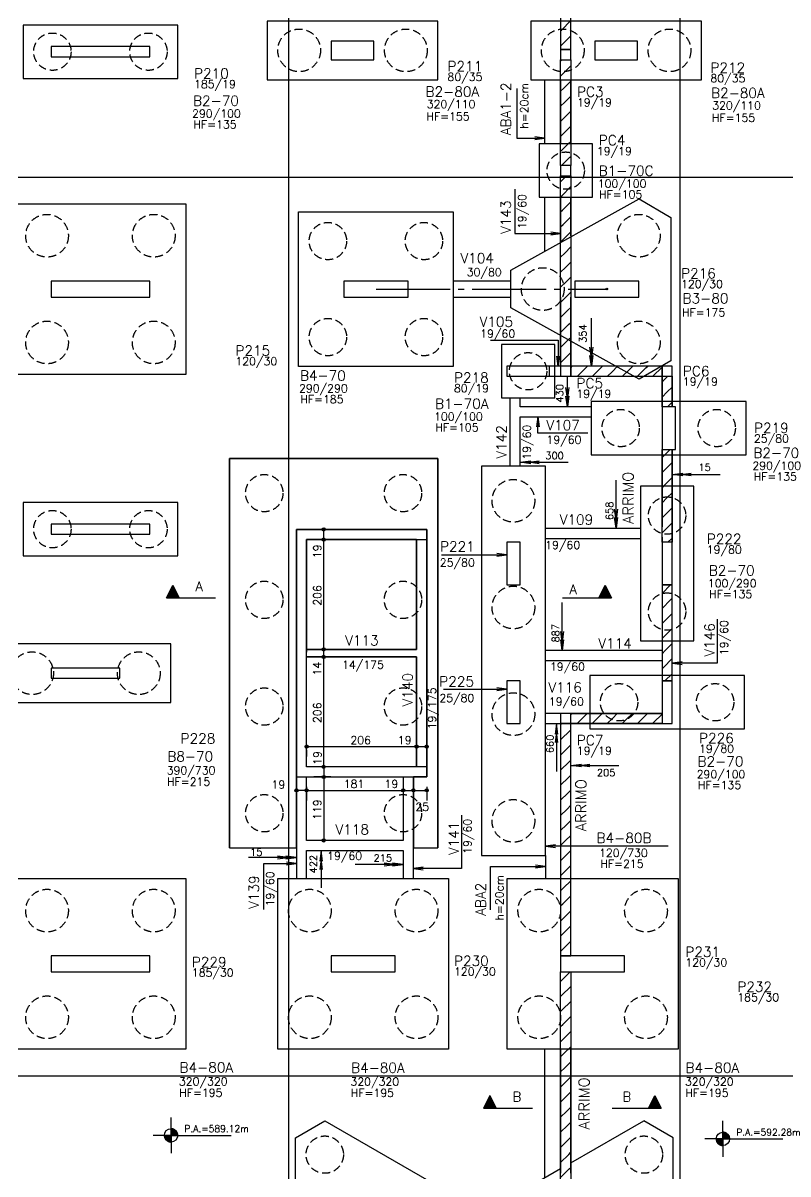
# Model space of a CAD drawing. Extents: x -5876 to 5291, y -572 to 5735.
# Drawn here: x -2469 to -1036, y 1458 to 3616 of the extents above; entities that cross this region are included whole.
import ezdxf

# ---------------------------------------------------------------- set-up
doc = ezdxf.new("R2010")
doc.units = 0
doc.header["$LTSCALE"] = 75
doc.header["$MEASUREMENT"] = 0
doc.linetypes.add('ESTILO_TQS_0002', pattern=[0.3, 0.2, -0.1])
doc.linetypes.add('ESTILO_TQS_0004', pattern=[2.4, 1.5, 0.2, 0.15, -0.2, 0.15, -0.2])
doc.layers.get('0').update_dxf_attribs({"color": 245, "linetype": 'CONTINUOUS'})
for name, color, linetype in [('01', 7, 'CONTINUOUS'), ('11', 7, 'CONTINUOUS'), ('12', 7, 'CONTINUOUS'), ('18', 4, 'CONTINUOUS'), ('2', 5, 'CONTINUOUS'), ('205', 5, 'ESTILO_TQS_0004'), ('21', 1, 'CONTINUOUS'), ('210', 7, 'ESTILO_TQS_0002'), ('221', 102, 'CONTINUOUS'), ('224', 7, 'CONTINUOUS'), ('240', 43, 'CONTINUOUS'), ('241', 4, 'CONTINUOUS'), ('244', 6, 'CONTINUOUS'), ('251', 5, 'CONTINUOUS'), ('8', 7, 'CONTINUOUS'), ('9', 3, 'CONTINUOUS')]:
    doc.layers.add(name, color=color, linetype=linetype)
doc.styles.get("Standard").update_dxf_attribs({"font": 'ROMANS.SHX'})

# ---------------------------------------------------------------- blocks, each defined once
blk = doc.blocks.new('_H0B108D4A6C-023')
for p, q in [((-1461.626, 4082.091165), (-1459.621165, 4084.096)), ((-1461.626, 4053.806893), (-1443.055846, 4072.377048)), ((-1443.055846, 4072.377048), (-1442.626, 4072.806893)), ((-1461.626, 4025.522622), (-1444.132802, 4043.01582)), ((-1444.132802, 4043.01582), (-1442.626, 4044.522622)), ((-1461.626, 3997.238351), (-1445.209758, 4013.654593)), ((-1445.209758, 4013.654593), (-1442.626, 4016.238351)), ((-1461.626, 3968.95408), (-1446.286714, 3984.293365)), ((-1446.286714, 3984.293365), (-1442.626, 3987.95408)), ((-1461.626, 3940.669808), (-1447.363671, 3954.932138)), ((-1447.363671, 3954.932138), (-1442.626, 3959.669808)), ((-1448.440627, 3925.57091), (-1442.626, 3931.385537)), ((-1461.626, 3912.385537), (-1448.440627, 3925.57091)), ((-1461.626, 3884.101266), (-1449.517583, 3896.209683)), ((-1449.517583, 3896.209683), (-1442.626, 3903.101266)), ((-1461.626, 3855.816995), (-1450.594539, 3866.848455)), ((-1450.594539, 3866.848455), (-1442.626, 3874.816995)), ((-1451.671496, 3837.487228), (-1442.626, 3846.532723)), ((-1461.626, 3827.532723), (-1451.671496, 3837.487228)), ((-1461.626, 3799.248452), (-1452.748452, 3808.126)), ((-1452.748452, 3808.126), (-1442.626, 3818.248452)), ((-1461.626, 3770.964181), (-1453.825408, 3778.764773)), ((-1453.825408, 3778.764773), (-1442.626, 3789.964181)), ((-1454.902364, 3749.403545), (-1442.626, 3761.67991)), ((-1461.626, 3742.67991), (-1454.902364, 3749.403545)), ((-1455.97932, 3720.042318), (-1442.626, 3733.395638)), ((-1461.626, 3714.395638), (-1455.97932, 3720.042318)), ((-1461.626, 3686.111367), (-1457.056277, 3690.68109)), ((-1457.056277, 3690.68109), (-1442.626, 3705.111367)), ((-1458.133233, 3661.319863), (-1442.626, 3676.827096)), ((-1461.626, 3657.827096), (-1458.133233, 3661.319863)), ((-1459.210189, 3631.958635), (-1442.626, 3648.542825)), ((-1461.626, 3629.542825), (-1459.210189, 3631.958635)), ((-1460.287145, 3602.597408), (-1442.626, 3620.258553)), ((-1461.626, 3601.258553), (-1460.287145, 3602.597408)), ((-1461.364101, 3573.236181), (-1442.626, 3591.974282)), ((-1461.626, 3572.974282), (-1461.364101, 3573.236181))]:
    blk.add_line(p, q)
blk = doc.blocks.new('_H0B108D4A6C-024')
for p, q in [((-1461.626, 3544.690011), (-1461.415822, 3544.900189)), ((-1461.415822, 3544.900189), (-1459.220011, 3547.096)), ((-1461.626, 3516.40574), (-1458.945012, 3519.086728)), ((-1458.945012, 3519.086728), (-1442.626, 3535.40574)), ((-1456.474202, 3493.273266), (-1442.626, 3507.121468)), ((-1461.626, 3488.121468), (-1456.474202, 3493.273266)), ((-1454.003392, 3467.459805), (-1442.626, 3478.837197)), ((-1461.626, 3459.837197), (-1454.003392, 3467.459805)), ((-1461.626, 3431.552926), (-1451.532582, 3441.646344)), ((-1451.532582, 3441.646344), (-1442.626, 3450.552926)), ((-1461.626, 3403.268655), (-1449.061772, 3415.832882)), ((-1449.061772, 3415.832882), (-1442.626, 3422.268655)), ((-1461.626, 3374.984383), (-1446.590962, 3390.019421)), ((-1446.590962, 3390.019421), (-1442.626, 3393.984383)), ((-1444.120152, 3364.20596), (-1442.626, 3365.700112)), ((-1459.730112, 3348.596), (-1444.120152, 3364.20596))]:
    blk.add_line(p, q)
blk = doc.blocks.new('_H0B108D4A6C-025')
for p, q in [((-1461.061045, 3318.980796), (-1450.445841, 3329.596)), ((-1461.626, 3318.415841), (-1461.061045, 3318.980796)), ((-1459.631787, 3292.125783), (-1442.626, 3309.13157)), ((-1461.626, 3290.13157), (-1459.631787, 3292.125783)), ((-1458.202528, 3265.27077), (-1442.626, 3280.847298)), ((-1461.626, 3261.847298), (-1458.202528, 3265.27077)), ((-1461.626, 3233.563027), (-1456.77327, 3238.415757)), ((-1456.77327, 3238.415757), (-1442.626, 3252.563027)), ((-1455.344012, 3211.560744), (-1442.626, 3224.278756)), ((-1461.626, 3205.278756), (-1455.344012, 3211.560744)), ((-1453.914753, 3184.705731), (-1442.626, 3195.994485)), ((-1461.626, 3176.994485), (-1453.914753, 3184.705731)), ((-1461.626, 3148.710213), (-1452.485495, 3157.850719)), ((-1452.485495, 3157.850719), (-1442.626, 3167.710213)), ((-1461.626, 3120.425942), (-1451.056236, 3130.995706)), ((-1451.056236, 3130.995706), (-1442.626, 3139.425942)), ((-1449.626978, 3104.140693), (-1442.626, 3111.141671)), ((-1461.626, 3092.141671), (-1449.626978, 3104.140693)), ((-1461.626, 3063.8574), (-1448.19772, 3077.28568)), ((-1448.19772, 3077.28568), (-1442.626, 3082.8574)), ((-1461.626, 3035.573128), (-1446.768461, 3050.430667)), ((-1446.768461, 3050.430667), (-1442.626, 3054.573128)), ((-1461.626, 3007.288857), (-1445.339203, 3023.575654)), ((-1445.339203, 3023.575654), (-1442.626, 3026.288857)), ((-1461.626, 2979.004586), (-1443.909944, 2996.720641)), ((-1443.909944, 2996.720641), (-1442.626, 2998.004586))]:
    blk.add_line(p, q)
blk = doc.blocks.new('_H0B108D4A6C-026')
for p, q in [((-1442.626, 2969.720315), (-1439.750315, 2972.596)), ((-1428.946044, 2955.115999), (-1411.466043, 2972.596)), ((-1402.181772, 2953.596), (-1397.126229, 2958.651543)), ((-1397.126229, 2958.651543), (-1383.181772, 2972.596)), ((-1373.897501, 2953.596), (-1365.306413, 2962.187087)), ((-1365.306413, 2962.187087), (-1354.897501, 2972.596)), ((-1345.61323, 2953.596), (-1333.486598, 2965.722632)), ((-1333.486598, 2965.722632), (-1326.61323, 2972.596)), ((-1317.328958, 2953.596), (-1301.666783, 2969.258176)), ((-1301.666783, 2969.258176), (-1298.328958, 2972.596)), ((-1289.044687, 2953.596), (-1271.626443, 2971.014244)), ((-1430.466043, 2953.596), (-1428.946044, 2955.115999))]:
    blk.add_line(p, q)
blk = doc.blocks.new('_H0B108D4A6C-027')
for p, q in [((-1271.626, 2942.730416), (-1268.909651, 2945.446764)), ((-1268.909651, 2945.446764), (-1260.760416, 2953.596)), ((-1271.626, 2914.446145), (-1261.838707, 2924.233437)), ((-1261.838707, 2924.233437), (-1252.626443, 2933.445702)), ((-1261.191873, 2896.596), (-1254.767763, 2903.02011)), ((-1254.767763, 2903.02011), (-1252.626443, 2905.16143))]:
    blk.add_line(p, q)
blk = doc.blocks.new('_H0B108D4A6C-028')
for p, q in [((-1270.121068, 2802.813992), (-1256.33906, 2816.596)), ((-1271.626, 2801.30906), (-1270.121068, 2802.813992)), ((-1267.336606, 2777.314182), (-1252.626, 2792.024788)), ((-1271.626, 2773.024788), (-1267.336606, 2777.314182)), ((-1264.552144, 2751.814373), (-1252.626, 2763.740517)), ((-1271.626, 2744.740517), (-1264.552144, 2751.814373)), ((-1271.626, 2716.456246), (-1261.767682, 2726.314564)), ((-1261.767682, 2726.314564), (-1252.626, 2735.456246)), ((-1271.626, 2688.171975), (-1258.98322, 2700.814754)), ((-1258.98322, 2700.814754), (-1252.626, 2707.171975)), ((-1271.626, 2659.887703), (-1256.198758, 2675.314945)), ((-1256.198758, 2675.314945), (-1252.626, 2678.887703)), ((-1260.633432, 2642.596), (-1253.414296, 2649.815136)), ((-1253.414296, 2649.815136), (-1252.626, 2650.603432))]:
    blk.add_line(p, q)
blk = doc.blocks.new('_H0B108D4A6C-029')
for p, q in [((-1271.626, 2546.750618), (-1255.780618, 2562.596)), ((-1271.626, 2518.466347), (-1255.591611, 2534.500736)), ((-1255.591611, 2534.500736), (-1252.626, 2537.466347)), ((-1271.626, 2490.182076), (-1258.929507, 2502.878569)), ((-1258.929507, 2502.878569), (-1252.626, 2509.182076)), ((-1271.626, 2461.897805), (-1262.267402, 2471.256403)), ((-1262.267402, 2471.256403), (-1252.626, 2480.897805)), ((-1271.626, 2433.613533), (-1265.605297, 2439.634236)), ((-1265.605297, 2439.634236), (-1252.626, 2452.613533)), ((-1268.943193, 2408.01207), (-1252.626, 2424.329262)), ((-1271.626, 2405.329262), (-1268.943193, 2408.01207)), ((-1266.074991, 2382.596), (-1252.626, 2396.044991))]:
    blk.add_line(p, q)
blk = doc.blocks.new('_H0B108D4A6C-030')
for p, q in [((-1442.626, 2319.182076), (-1440.453468, 2321.354608)), ((-1440.453468, 2321.354608), (-1440.212076, 2321.596)), ((-1430.927805, 2302.596), (-1414.997624, 2318.52618)), ((-1414.997624, 2318.52618), (-1411.927805, 2321.596)), ((-1402.643533, 2302.596), (-1389.54178, 2315.697753)), ((-1389.54178, 2315.697753), (-1383.643533, 2321.596)), ((-1374.359262, 2302.596), (-1364.085936, 2312.869326)), ((-1364.085936, 2312.869326), (-1355.359262, 2321.596)), ((-1346.074991, 2302.596), (-1338.630092, 2310.040899)), ((-1338.630092, 2310.040899), (-1327.074991, 2321.596)), ((-1313.174248, 2307.212472), (-1298.79072, 2321.596)), ((-1287.718404, 2304.384045), (-1271.626, 2320.476448)), ((-1317.79072, 2302.596), (-1313.174248, 2307.212472)), ((-1289.506448, 2302.596), (-1287.718404, 2304.384045))]:
    blk.add_line(p, q)
blk = doc.blocks.new('_H0B108D4A6C-031')
for p, q in [((-1461.626, 2300.182076), (-1459.18949, 2302.618585)), ((-1461.626, 2271.897805), (-1443.160652, 2290.363152)), ((-1443.160652, 2290.363152), (-1442.626, 2290.897805)), ((-1461.626, 2243.613533), (-1444.450861, 2260.788672)), ((-1444.450861, 2260.788672), (-1442.626, 2262.613533)), ((-1461.626, 2215.329262), (-1445.74107, 2231.214192)), ((-1445.74107, 2231.214192), (-1442.626, 2234.329262)), ((-1461.626, 2187.044991), (-1447.031279, 2201.639712)), ((-1447.031279, 2201.639712), (-1442.626, 2206.044991)), ((-1461.626, 2158.76072), (-1448.321488, 2172.065232)), ((-1448.321488, 2172.065232), (-1442.626, 2177.76072)), ((-1461.626, 2130.476448), (-1449.611697, 2142.490751)), ((-1449.611697, 2142.490751), (-1442.626, 2149.476448)), ((-1450.901906, 2112.916271), (-1442.626, 2121.192177)), ((-1461.626, 2102.192177), (-1450.901906, 2112.916271)), ((-1452.192115, 2083.341791), (-1442.626, 2092.907906)), ((-1461.626, 2073.907906), (-1452.192115, 2083.341791)), ((-1461.626, 2045.623635), (-1453.482324, 2053.767311)), ((-1453.482324, 2053.767311), (-1442.626, 2064.623635)), ((-1454.772533, 2024.192831), (-1442.626, 2036.339363)), ((-1461.626, 2017.339363), (-1454.772533, 2024.192831)), ((-1456.062742, 1994.618351), (-1442.626, 2008.055092)), ((-1461.626, 1989.055092), (-1456.062742, 1994.618351)), ((-1461.626, 1960.770821), (-1457.352951, 1965.04387)), ((-1457.352951, 1965.04387), (-1442.626, 1979.770821)), ((-1458.643159, 1935.46939), (-1442.626, 1951.48655)), ((-1461.626, 1932.48655), (-1458.643159, 1935.46939)), ((-1459.933368, 1905.89491), (-1442.626, 1923.202278)), ((-1461.626, 1904.202278), (-1459.933368, 1905.89491)), ((-1461.223577, 1876.32043), (-1442.626, 1894.918007)), ((-1461.626, 1875.918007), (-1461.223577, 1876.32043))]:
    blk.add_line(p, q)
blk = doc.blocks.new('_H0B108D4A6C-032')
for p, q in [((-1460.876702, 1820.098763), (-1443.879465, 1837.096)), ((-1461.626, 1819.349465), (-1460.876702, 1820.098763)), ((-1461.626, 1791.065193), (-1459.682477, 1793.008716)), ((-1459.682477, 1793.008716), (-1442.626, 1810.065193)), ((-1458.488252, 1765.91867), (-1442.626, 1781.780922)), ((-1461.626, 1762.780922), (-1458.488252, 1765.91867)), ((-1457.294027, 1738.828623), (-1442.626, 1753.496651)), ((-1461.626, 1734.496651), (-1457.294027, 1738.828623)), ((-1461.626, 1706.21238), (-1456.099803, 1711.738577)), ((-1456.099803, 1711.738577), (-1442.626, 1725.21238)), ((-1461.626, 1677.928108), (-1454.905578, 1684.648531)), ((-1454.905578, 1684.648531), (-1442.626, 1696.928108)), ((-1453.711353, 1657.558484), (-1442.626, 1668.643837)), ((-1461.626, 1649.643837), (-1453.711353, 1657.558484)), ((-1452.517128, 1630.468438), (-1442.626, 1640.359566)), ((-1461.626, 1621.359566), (-1452.517128, 1630.468438)), ((-1461.626, 1593.075295), (-1451.322904, 1603.378391)), ((-1451.322904, 1603.378391), (-1442.626, 1612.075295)), ((-1461.626, 1564.791023), (-1450.128679, 1576.288345)), ((-1450.128679, 1576.288345), (-1442.626, 1583.791023)), ((-1448.934454, 1549.198298), (-1442.626, 1555.506752)), ((-1461.626, 1536.506752), (-1448.934454, 1549.198298)), ((-1461.626, 1508.222481), (-1447.740229, 1522.108252)), ((-1447.740229, 1522.108252), (-1442.626, 1527.222481)), ((-1461.626, 1479.93821), (-1446.546004, 1495.018205)), ((-1446.546004, 1495.018205), (-1442.626, 1498.93821)), ((-1461.626, 1451.653938), (-1445.35178, 1467.928159)), ((-1445.35178, 1467.928159), (-1442.626, 1470.653938)), ((-1461.626, 1423.369667), (-1444.157555, 1440.838112)), ((-1444.157555, 1440.838112), (-1442.626, 1442.369667)), ((-1450.615396, 1406.096), (-1442.96333, 1413.748066)), ((-1442.96333, 1413.748066), (-1442.626, 1414.085396))]:
    blk.add_line(p, q)

msp = doc.modelspace()

# ---------------------------------------------------------------- linework, layer by layer
for p, q in [((-2191.785658, 1530.772839), (-2191.785658, 1564.331407)), ((-1157.554681, 1524.120139), (-1157.554681, 1557.678706)), ((-2191.785658, 1543.272839), (-2191.785658, 1518.272839)), ((-2191.785658, 1542.665492), (-2187.952977, 1542.665492)), ((-2191.785658, 1541.872643), (-2186.051425, 1541.872643)), ((-2191.785658, 1541.079794), (-2184.720527, 1541.079794)), ((-2191.785658, 1540.286933), (-2183.678138, 1540.286933)), ((-2191.785658, 1539.494143), (-2182.836846, 1539.494143)), ((-2191.785658, 1538.701294), (-2182.130648, 1538.701294)), ((-2191.785658, 1537.908433), (-2181.522453, 1537.908433)), ((-2191.785658, 1537.115584), (-2181.014431, 1537.115584)), ((-2191.785658, 1536.322735), (-2180.585277, 1536.322735)), ((-2191.785658, 1535.529886), (-2180.226219, 1535.529886)), ((-2191.785658, 1534.737037), (-2179.930914, 1534.737037)), ((-2191.785658, 1533.944236), (-2179.694641, 1533.944236)), ((-2191.785658, 1533.151387), (-2179.514063, 1533.151387)), ((-2191.785658, 1532.358537), (-2179.386652, 1532.358537)), ((-1157.554681, 1536.620139), (-1157.554681, 1511.620139)), ((-1157.554681, 1536.012791), (-1153.722, 1536.012791)), ((-1157.554681, 1535.219942), (-1151.820449, 1535.219942)), ((-1157.554681, 1534.427093), (-1150.48955, 1534.427093)), ((-1157.554681, 1533.634232), (-1149.447162, 1533.634232)), ((-1157.554681, 1532.841443), (-1148.60587, 1532.841443)), ((-1157.554681, 1532.048594), (-1147.899671, 1532.048594)), ((-2191.785658, 1530.772839), (-2225.344225, 1530.772839)), ((-2191.785705, 1529.980038), (-2204.285705, 1529.980038)), ((-2204.285658, 1530.772839), (-2179.285658, 1530.772839)), ((-2191.785705, 1529.187189), (-2204.184711, 1529.187189)), ((-2191.785705, 1528.39434), (-2204.057348, 1528.39434)), ((-2191.785705, 1527.601491), (-2203.876722, 1527.601491)), ((-2191.785705, 1526.808689), (-2203.640449, 1526.808689)), ((-2191.785705, 1526.015793), (-2203.345144, 1526.015793)), ((-2191.785705, 1525.222991), (-2202.986086, 1525.222991)), ((-2191.785705, 1524.430142), (-2202.556932, 1524.430142)), ((-2191.785705, 1523.637293), (-2202.04891, 1523.637293)), ((-2191.785705, 1522.844444), (-2201.449525, 1522.844444)), ((-2191.785705, 1522.051643), (-2200.740564, 1522.051643)), ((-2191.785705, 1521.258734), (-2199.893224, 1521.258734)), ((-2191.785705, 1520.465933), (-2198.857963, 1520.465933)), ((-2191.785705, 1519.673084), (-2197.534168, 1519.673084)), ((-2191.785705, 1518.880235), (-2195.634782, 1518.880235)), ((-2191.785658, 1531.565688), (-2179.311461, 1531.565688)), ((-2191.785658, 1530.772839), (-2079.285658, 1530.772839)), ((-2191.785658, 1530.772839), (-2191.785658, 1497.214272)), ((-1157.554681, 1524.120139), (-1191.113248, 1524.120139)), ((-1157.554729, 1523.327337), (-1170.054729, 1523.327337)), ((-1170.054681, 1524.120139), (-1145.054681, 1524.120139)), ((-1157.554729, 1522.534488), (-1169.953734, 1522.534488)), ((-1157.554729, 1521.741639), (-1169.826371, 1521.741639)), ((-1157.554729, 1520.94879), (-1169.645745, 1520.94879)), ((-1157.554729, 1520.155989), (-1169.409472, 1520.155989)), ((-1157.554729, 1519.363092), (-1169.114167, 1519.363092)), ((-1157.554729, 1518.570291), (-1168.755109, 1518.570291)), ((-1157.554729, 1517.777442), (-1168.325955, 1517.777442)), ((-1157.554729, 1516.984593), (-1167.817933, 1516.984593)), ((-1157.554729, 1516.191743), (-1167.218549, 1516.191743)), ((-1157.554729, 1515.398942), (-1166.509587, 1515.398942)), ((-1157.554729, 1514.606033), (-1165.662248, 1514.606033)), ((-1157.554729, 1513.813232), (-1164.626987, 1513.813232)), ((-1157.554729, 1513.020383), (-1163.303191, 1513.020383)), ((-1157.554729, 1512.227534), (-1161.403806, 1512.227534)), ((-1157.554681, 1531.255733), (-1147.291476, 1531.255733)), ((-1157.554681, 1530.462884), (-1146.783454, 1530.462884)), ((-1157.554681, 1529.670034), (-1146.354301, 1529.670034)), ((-1157.554681, 1528.877185), (-1145.995242, 1528.877185)), ((-1157.554681, 1528.084336), (-1145.699937, 1528.084336)), ((-1157.554681, 1527.291535), (-1145.463664, 1527.291535)), ((-1157.554681, 1526.498686), (-1145.283086, 1526.498686)), ((-1157.554681, 1525.705837), (-1145.155675, 1525.705837)), ((-1157.554681, 1524.912988), (-1145.080484, 1524.912988)), ((-1157.554681, 1524.120139), (-1045.054681, 1524.120139)), ((-1157.554681, 1524.120139), (-1157.554681, 1490.561571))]:
    msp.add_line(p, q)
for points in [[(-2191.785658, 1543.272839), (-2191.785658, 1530.772839), (-2179.285658, 1530.772839), (-2179.293959, 1531.228318), (-2179.347695, 1532.016656), (-2179.452163, 1532.806288), (-2179.615885, 1533.627069), (-2179.812504, 1534.363603), (-2180.090797, 1535.18648), (-2180.426338, 1535.989721), (-2180.805266, 1536.746197), (-2181.279424, 1537.54551), (-2181.856646, 1538.366569), (-2182.556675, 1539.203491), (-2183.148651, 1539.808995), (-2183.940288, 1540.504241), (-2184.481651, 1540.916877), (-2185.066694, 1541.3135), (-2185.77313, 1541.731832), (-2186.478452, 1542.090241), (-2187.560017, 1542.536936), (-2188.549594, 1542.846691), (-2189.340986, 1543.031452), (-2190.306167, 1543.184975), (-2191.085983, 1543.253242), (-2191.785658, 1543.272839)], [(-1157.554681, 1536.620139), (-1157.554681, 1524.120139), (-1145.054681, 1524.120139), (-1145.062982, 1524.575617), (-1145.116718, 1525.363955), (-1145.221186, 1526.153587), (-1145.384908, 1526.974369), (-1145.581527, 1527.710903), (-1145.85982, 1528.53378), (-1146.195361, 1529.337021), (-1146.574289, 1530.093496), (-1147.048448, 1530.892809), (-1147.625669, 1531.713868), (-1148.325698, 1532.55079), (-1148.917674, 1533.156295), (-1149.709311, 1533.85154), (-1150.250675, 1534.264176), (-1150.835718, 1534.6608), (-1151.542154, 1535.079131), (-1152.247475, 1535.43754), (-1153.32904, 1535.884235), (-1154.318617, 1536.19399), (-1155.11001, 1536.378751), (-1156.07519, 1536.532274), (-1156.855007, 1536.600542), (-1157.554681, 1536.620139)], [(-2191.785658, 1518.272839), (-2191.785658, 1530.772839), (-2204.285658, 1530.772839), (-2204.277356, 1530.317361), (-2204.22362, 1529.529023), (-2204.119152, 1528.739391), (-2203.95543, 1527.91861), (-2203.758811, 1527.182076), (-2203.480518, 1526.359198), (-2203.144977, 1525.555958), (-2202.766049, 1524.799482), (-2202.291891, 1524.000169), (-2201.714669, 1523.17911), (-2201.01464, 1522.342188), (-2200.422664, 1521.736683), (-2199.631027, 1521.041438), (-2199.089664, 1520.628802), (-2198.504621, 1520.232178), (-2197.798185, 1519.813847), (-2197.092863, 1519.455438), (-2196.011298, 1519.008743), (-2195.021721, 1518.698988), (-2194.230329, 1518.514227), (-2193.265148, 1518.360704), (-2192.485332, 1518.292436), (-2191.785658, 1518.272839)], [(-1157.554681, 1511.620139), (-1157.554681, 1524.120139), (-1170.054681, 1524.120139), (-1170.04638, 1523.66466), (-1169.992644, 1522.876322), (-1169.888175, 1522.08669), (-1169.724454, 1521.265909), (-1169.527835, 1520.529375), (-1169.249542, 1519.706498), (-1168.914001, 1518.903257), (-1168.535072, 1518.146781), (-1168.060914, 1517.347468), (-1167.483692, 1516.526409), (-1166.783663, 1515.689487), (-1166.191688, 1515.083983), (-1165.40005, 1514.388737), (-1164.858687, 1513.976101), (-1164.273644, 1513.579478), (-1163.567208, 1513.161146), (-1162.861886, 1512.802737), (-1161.780322, 1512.356043), (-1160.790744, 1512.046287), (-1159.999352, 1511.861526), (-1159.034171, 1511.708003), (-1158.254355, 1511.639736), (-1157.554681, 1511.620139)]]:
    msp.add_lwpolyline(points)
for centre in [(-2191.785658, 1530.772839), (-1157.554681, 1524.120139)]:
    msp.add_circle(centre, 12.5)
at = {"layer": '01'}
msp.add_line((-1490.126058, 2055.28268), (-1490.126058, 2012.096), dxfattribs=at)
for points in [[(-1491.626, 3509.596), (-1491.626, 3389.096)], [(-1461.626, 3509.596), (-1461.626, 3389.096)], [(-1461.626, 3389.096), (-1461.626, 3509.596)], [(-1442.626, 3389.096), (-1442.626, 3509.596)], [(-1491.626, 3289.096), (-1491.626, 3188.398758)], [(-1461.626, 3289.096), (-1461.626, 3205.719266)], [(-1461.626, 3205.719266), (-1461.626, 3289.096)], [(-1442.626, 3216.688921), (-1442.626, 3289.096)], [(-1555.126, 3132.096), (-1662.822066, 3132.096)], [(-1662.822066, 3102.096), (-1555.126, 3102.096)], [(-1461.626, 3102.096), (-1461.626, 2972.596)], [(-1442.626, 2972.596), (-1442.626, 3102.096)], [(-1461.626, 2972.596), (-1482.626, 2972.596)], [(-1271.626443, 2972.596), (-1442.626, 2972.596)], [(-1482.626, 2953.596), (-1461.626, 2953.596)], [(-1442.626, 2953.596), (-1271.626443, 2953.596)], [(-1271.626, 2953.596), (-1271.626, 2896.596)], [(-1252.626, 2896.596), (-1252.626, 2953.596)], [(-1556.626, 2913.096), (-1556.626, 2884.47385)], [(-1537.626, 2896.596), (-1537.626, 2913.096)], [(-1404.126, 2896.596), (-1537.626, 2896.596)], [(-1556.626, 2884.47385), (-1556.626, 2785.28268)], [(-1537.626, 2785.28268), (-1537.626, 2877.596)], [(-1537.626, 2877.596), (-1404.126, 2877.596)], [(-1271.626, 2816.596), (-1271.626, 2671.225966)], [(-1252.626, 2661.725966), (-1252.626, 2816.596)], [(-1403.444755, 2668.596), (-1490.126058, 2668.596)], [(-1312.126, 2668.596), (-1403.444755, 2668.596)], [(-1252.626, 2642.596), (-1252.626, 2661.725966)], [(-1731.626, 2647.596), (-1731.626, 2441.596)], [(-1712.626, 2434.596), (-1712.626, 2647.596)], [(-1490.126058, 2649.596), (-1395.126, 2649.596)], [(-1395.126, 2649.596), (-1312.126, 2649.596)], [(-1271.626, 2652.225966), (-1271.626, 2642.596)], [(-1271.626, 2562.596), (-1271.626, 2439.596)], [(-1252.626, 2437.725966), (-1252.626, 2562.596)], [(-1731.626, 2441.596), (-1937.626, 2441.596)], [(-1395.126, 2439.596), (-1490.126058, 2439.596)], [(-1271.626, 2439.596), (-1395.126, 2439.596)], [(-1937.626, 2427.596), (-1731.626, 2427.596)], [(-1731.626, 2427.596), (-1731.626, 2221.596)], [(-1712.626, 2221.596), (-1712.626, 2434.596)], [(-1490.126058, 2420.596), (-1403.444755, 2420.596)], [(-1403.444755, 2420.596), (-1271.626, 2420.596)], [(-1271.626, 2420.596), (-1271.626, 2382.596)], [(-1252.626, 2382.596), (-1252.626, 2437.725966)], [(-1461.626, 2321.618585), (-1490.126058, 2321.618585)], [(-1271.626, 2321.618585), (-1442.626, 2321.618585)], [(-1490.126058, 2302.618585), (-1461.626, 2302.618585)], [(-1442.626, 2302.618585), (-1271.626, 2302.618585)], [(-1956.626, 2202.596), (-1956.626, 2074.266871)], [(-1937.626, 2083.766871), (-1937.626, 2202.596)], [(-1756.626, 2202.596), (-1756.626, 2083.766871)], [(-1737.626, 2074.266871), (-1737.626, 2202.596)], [(-1956.626, 2074.266871), (-1956.626, 2012.096)], [(-1756.626, 2083.766871), (-1937.626, 2083.766871)], [(-1737.626, 2012.096), (-1737.626, 2074.266871)], [(-1937.626, 2012.096), (-1937.626, 2064.766871)], [(-1937.626, 2064.766871), (-1756.626, 2064.766871)], [(-1756.626, 2064.766871), (-1756.626, 2012.096)], [(-1491.626, 1692.096), (-1491.626, 1450.784169)], [(-1461.626, 1692.096), (-1461.626, 1459.596)], [(-1461.626, 1459.596), (-1461.626, 1692.096)], [(-1442.626, 1459.596), (-1442.626, 1692.096)]]:
    msp.add_lwpolyline(points, dxfattribs=at)
at = {"layer": '18'}
for p, q in [((-1971.623768, 5249.096126), (-1971.623768, -248.404)), ((-1237.623768, -248.404), (-1237.623768, 5249.096126)), ((-5454.126, 3326.596), (246.876232, 3326.596)), ((-3819.126021, 1642.596), (246.876232, 1642.596))]:
    msp.add_line(p, q, dxfattribs=at)
at = {"layer": '2'}
for points in [[(-1891.626, 3547.096), (-1811.626, 3547.096), (-1811.626, 3582.096), (-1891.626, 3582.096), (-1891.626, 3547.096)], [(-1397.626, 3547.096), (-1317.626, 3547.096), (-1317.626, 3582.096), (-1397.626, 3582.096), (-1397.626, 3547.096)], [(-2416.626007, 3552.596031), (-2231.626043, 3552.596031), (-2231.626043, 3571.596031), (-2416.626007, 3571.596031), (-2416.626007, 3552.596031)], [(-1461.626, 3547.096), (-1442.626, 3547.096), (-1442.626, 3566.096), (-1461.626, 3566.096), (-1461.626, 3547.096)], [(-1461.626, 3329.596), (-1442.626, 3329.596), (-1442.626, 3348.596), (-1461.626, 3348.596), (-1461.626, 3329.596)], [(-2416.626007, 3102.096), (-2231.626043, 3102.096), (-2231.626043, 3132.096), (-2416.626007, 3132.096), (-2416.626007, 3102.096)], [(-1867.626, 3102.096), (-1747.626, 3102.096), (-1747.626, 3132.096), (-1867.626, 3132.096), (-1867.626, 3102.096)], [(-1435.126, 3102.096), (-1315.126, 3102.096), (-1315.126, 3132.096), (-1435.126, 3132.096), (-1435.126, 3102.096)], [(-1562.626, 2953.596), (-1482.626, 2953.596), (-1482.626, 2972.596), (-1562.626, 2972.596), (-1562.626, 2953.596)], [(-1461.626, 2953.596), (-1442.626, 2953.596), (-1442.626, 2972.596), (-1461.626, 2972.596), (-1461.626, 2953.596)], [(-1271.626443, 2953.596), (-1252.626443, 2953.596), (-1252.626443, 2972.596), (-1271.626443, 2972.596), (-1271.626443, 2953.596)], [(-1271.626, 2816.596), (-1246.626, 2816.596), (-1246.626, 2896.596), (-1271.626, 2896.596), (-1271.626, 2816.596)], [(-2416.626007, 2657.596), (-2231.626043, 2657.596), (-2231.626043, 2676.596), (-2416.626007, 2676.596), (-2416.626007, 2657.596)], [(-1712.626, 2202.596), (-1712.626, 2221.596), (-1937.626, 2221.596), (-1937.626, 2647.596), (-1712.626, 2647.596), (-1712.626, 2666.596), (-1956.626, 2666.596), (-1956.626, 2202.596), (-1712.626, 2202.596)], [(-1712.626, 2202.596), (-1712.626, 2221.596), (-1937.626, 2221.596), (-1937.626, 2647.596), (-1712.626, 2647.596), (-1712.626, 2666.596), (-1956.626, 2666.596), (-1956.626, 2202.596), (-1712.626, 2202.596)], [(-1562.626, 2562.596), (-1537.626, 2562.596), (-1537.626, 2642.596), (-1562.626, 2642.596), (-1562.626, 2562.596)], [(-1271.626, 2562.596), (-1252.626, 2562.596), (-1252.626, 2642.596), (-1271.626, 2642.596), (-1271.626, 2562.596)], [(-2416.626007, 2387.596), (-2287.626007, 2387.596), (-2287.626007, 2406.596), (-2416.626007, 2406.596), (-2416.626007, 2387.596)], [(-1562.626, 2302.596), (-1537.626, 2302.596), (-1537.626, 2382.596), (-1562.626, 2382.596), (-1562.626, 2302.596)], [(-1271.626, 2302.596), (-1252.626, 2302.596), (-1252.626, 2382.596), (-1271.626, 2382.596), (-1271.626, 2302.596)], [(-1461.626, 2302.596), (-1442.626, 2302.596), (-1442.626, 2321.596), (-1461.626, 2321.596), (-1461.626, 2302.596)], [(-2416.626007, 1837.096), (-2231.626043, 1837.096), (-2231.626043, 1867.096), (-2416.626007, 1867.096), (-2416.626007, 1837.096)], [(-1891.626, 1837.096), (-1771.626, 1837.096), (-1771.626, 1867.096), (-1891.626, 1867.096), (-1891.626, 1837.096)], [(-1461.626, 1837.096), (-1341.626, 1837.096), (-1341.626, 1867.096), (-1461.626, 1867.096), (-1461.626, 1837.096)]]:
    msp.add_lwpolyline(points, dxfattribs=at)
at = {"layer": '205'}
msp.add_line((-1807.626, 3117.096), (-1375.126, 3117.096), dxfattribs=at)
at = {"layer": '21', "color": 2, "linetype": 'Continuous'}
for p, q in [((-1404.061395, 2972.596), (-1404.061395, 3062.596)), ((-1448.994834, 2896.596), (-1448.994834, 2953.596)), ((-1448.994834, 2912.3289), (-1451.626254, 2932.31646)), ((-1448.994834, 2896.596), (-1451.626254, 2916.58356)), ((-1446.363414, 2932.31646), (-1448.994834, 2912.3289)), ((-1446.363414, 2916.58356), (-1448.994834, 2896.596)), ((-1537.626, 2792.442232), (-1517.63844, 2795.073652)), ((-1537.626, 2792.442232), (-1447.626, 2792.442232)), ((-1517.63844, 2789.810812), (-1537.626, 2792.442232)), ((-1521.8931, 2792.442232), (-1501.90554, 2795.073652)), ((-1501.90554, 2789.810812), (-1521.8931, 2792.442232)), ((-1252.626, 2769.620043), (-1232.63844, 2772.251463)), ((-1252.626, 2769.620043), (-1162.626, 2769.620043)), ((-1232.63844, 2766.988623), (-1252.626, 2769.620043)), ((-1236.8931, 2769.620043), (-1216.90554, 2772.251463)), ((-1216.90554, 2766.988623), (-1236.8931, 2769.620043)), ((-1357.785377, 2668.966034), (-1357.785377, 2758.966034)), ((-1357.785377, 2684.698934), (-1360.416797, 2704.686494)), ((-1355.153957, 2704.686494), (-1357.785377, 2684.698934)), ((-1357.785377, 2668.966034), (-1360.416797, 2688.953594)), ((-1355.153957, 2688.953594), (-1357.785377, 2668.966034)), ((-1458.771027, 2439.596), (-1458.771027, 2529.596)), ((-1469.339068, 2302.618585), (-1471.970488, 2282.631025)), ((-1469.339068, 2302.618585), (-1469.339068, 2212.618585)), ((-1466.707648, 2282.631025), (-1469.339068, 2302.618585)), ((-1469.339068, 2286.885685), (-1471.970488, 2266.898125)), ((-1466.707648, 2266.898125), (-1469.339068, 2286.885685)), ((-1442.626, 2224.023953), (-1422.63844, 2226.655373)), ((-1442.626, 2224.023953), (-1352.626, 2224.023953)), ((-1422.63844, 2221.392533), (-1442.626, 2224.023953)), ((-1426.8931, 2224.023953), (-1406.90554, 2226.655373)), ((-1406.90554, 2221.392533), (-1426.8931, 2224.023953)), ((-1956.626, 2051.768344), (-2046.626, 2051.768344)), ((-1972.3589, 2051.768344), (-1992.34646, 2054.399764)), ((-1992.34646, 2049.136924), (-1972.3589, 2051.768344)), ((-1956.626, 2051.768344), (-1976.61356, 2054.399764)), ((-1976.61356, 2049.136924), (-1956.626, 2051.768344)), ((-1910.379183, 2064.596), (-1913.010603, 2044.60844)), ((-1910.379183, 2064.596), (-1910.379183, 1994.693174)), ((-1907.747763, 2044.60844), (-1910.379183, 2064.596)), ((-1910.379183, 2048.8631), (-1913.010603, 2028.87554)), ((-1907.747763, 2028.87554), (-1910.379183, 2048.8631)), ((-1756.626, 2038.431436), (-1846.626, 2038.431436)), ((-1772.3589, 2038.431436), (-1792.34646, 2041.062856)), ((-1792.34646, 2035.800016), (-1772.3589, 2038.431436)), ((-1756.626, 2038.431436), (-1776.61356, 2041.062856)), ((-1776.61356, 2035.800016), (-1756.626, 2038.431436))]:
    msp.add_line(p, q, dxfattribs=at)
for points in [[(-1401.429975, 3008.31646), (-1404.061395, 2988.3289), (-1406.692815, 3008.31646)], [(-1401.429975, 2992.58356), (-1404.061395, 2972.596), (-1406.692815, 2992.58356)], [(-1456.139607, 2475.31646), (-1458.771027, 2455.3289), (-1461.402447, 2475.31646)], [(-1456.139607, 2459.58356), (-1458.771027, 2439.596), (-1461.402447, 2459.58356)]]:
    msp.add_lwpolyline(points, dxfattribs=at)
at = {"layer": '210'}
for centre, radius in [((-1951.626, 3564.596), 40), ((-1751.626, 3564.596), 40), ((-1457.626, 3564.596), 40), ((-1257.626, 3564.596), 40), ((-2414.126025, 3562.096031), 35), ((-2234.126025, 3562.096031), 35), ((-1452.126, 3339.096), 35), ((-2424.126025, 3217.096), 40), ((-2224.126025, 3217.096), 40), ((-1897.822066, 3207.095909), 35), ((-1717.822066, 3207.095909), 35), ((-1315.126, 3217.096338), 40), ((-1495.126, 3117.096338), 40), ((-2424.126025, 3017.096), 40), ((-2224.126025, 3017.096), 40), ((-1897.822066, 3027.095909), 35), ((-1717.822066, 3027.095909), 35), ((-1315.126, 3017.096338), 40), ((-1522.626, 2963.096), 35), ((-1349.126, 2856.596), 35), ((-1169.126, 2856.596), 35), ((-2017.060353, 2734.596), 35), ((-1757.060354, 2734.596), 35), ((-1550.126058, 2720.28268), 40), ((-1262.126, 2692.596), 35), ((-2414.126025, 2667.096), 35), ((-2234.126025, 2667.096), 35), ((-2017.060353, 2534.596), 35), ((-1757.060354, 2534.596), 35), ((-1550.126058, 2520.28268), 40), ((-1262.126, 2512.596), 35), ((-2452.126007, 2397.096), 40), ((-2252.126007, 2397.096), 40), ((-1352.126, 2342.596), 35), ((-1172.126, 2342.596), 35), ((-2017.060353, 2334.596), 35), ((-1757.060354, 2334.596), 35), ((-1550.126058, 2320.28268), 40), ((-2017.060353, 2134.596), 35), ((-1757.060354, 2134.596), 35), ((-1550.126058, 2120.28268), 40), ((-2424.126025, 1952.096), 40), ((-2224.126025, 1952.096), 40), ((-1931.626, 1952.096), 40), ((-1731.626, 1952.096), 40), ((-1501.626, 1952.096), 40), ((-1301.626, 1952.096), 40), ((-2424.126025, 1752.096), 40), ((-2224.126025, 1752.096), 40), ((-1931.626, 1752.096), 40), ((-1731.626, 1752.096), 40), ((-1501.626, 1752.096), 40), ((-1301.626, 1752.096), 40), ((-1903.626, 1494.596), 35), ((-1305.626, 1494.596), 35)]:
    msp.add_circle(centre, radius, dxfattribs=at)
at = {"layer": '221', "color": 11, "linetype": 'Continuous'}
for p, q in [((-1905.657964, 2647.596), (-1905.657964, 2666.596)), ((-1894.843653, 2666.596), (-1886.907964, 2666.596)), ((-1905.657964, 2441.596), (-1905.657964, 2647.596)), ((-1891.814832, 2647.596), (-1886.907964, 2647.596)), ((-1891.814832, 2647.596), (-1886.907964, 2647.596)), ((-1918.876, 2441.596), (-1886.907964, 2441.596)), ((-1918.876, 2441.596), (-1886.907964, 2441.596)), ((-1905.657964, 2427.596), (-1905.657964, 2441.596)), ((-1916.007554, 2427.596), (-1924.407964, 2427.596)), ((-1916.007554, 2427.596), (-1924.407964, 2427.596)), ((-1905.657964, 2221.596), (-1905.657964, 2427.596)), ((-1937.626, 2259.534557), (-1731.626, 2259.534557)), ((-1937.626, 2253.426028), (-1937.626, 2240.784557)), ((-1731.626, 2259.534557), (-1712.626, 2259.534557)), ((-1731.626, 2246.455938), (-1731.626, 2240.784557)), ((-1731.626, 2246.455938), (-1731.626, 2240.784557)), ((-1712.626, 2248.115982), (-1712.626, 2240.784557)), ((-1892.442261, 2221.596), (-1924.407964, 2221.596)), ((-1892.442261, 2221.596), (-1924.407964, 2221.596)), ((-1892.077085, 2202.596), (-1924.407964, 2202.596)), ((-1892.077085, 2202.596), (-1924.407964, 2202.596)), ((-1905.657964, 2221.596), (-1905.657964, 2202.596)), ((-1905.657964, 2202.596), (-1905.657964, 2083.596)), ((-1956.626, 2183.846), (-1956.626, 2158.655696)), ((-1937.626, 2183.846), (-1937.626, 2158.655696)), ((-1937.626, 2183.846), (-1937.626, 2158.655696)), ((-1756.626, 2183.846), (-1756.626, 2158.655696)), ((-1756.626, 2183.846), (-1756.626, 2158.655696)), ((-1737.626, 2183.846), (-1737.626, 2158.655696)), ((-1737.626, 2183.846), (-1737.626, 2158.655696)), ((-1712.626, 2183.846), (-1712.626, 2158.655696)), ((-1937.626, 2177.405696), (-1956.626, 2177.405696)), ((-1937.626, 2177.405696), (-1756.626, 2177.405696)), ((-1756.626, 2177.405696), (-1737.626, 2177.405696)), ((-1737.626, 2177.405696), (-1712.626, 2177.405696)), ((-1913.109945, 2083.596), (-1924.407964, 2083.596))]:
    msp.add_line(p, q, dxfattribs=at)
for points in [[(-1543.831595, 3492.850908), (-1543.831595, 3399.814453), (-1491.626, 3399.814453), (-1510.215591, 3397.367087), (-1491.626, 3399.814453), (-1510.215591, 3402.261819)], [(-1547.723824, 3304.240666), (-1547.723824, 3221.277979), (-1461.626, 3221.277979), (-1480.215591, 3218.830613), (-1461.626, 3221.277979), (-1480.215591, 3223.725346)], [(-1593.047573, 3021.151475), (-1466.322109, 3021.151475), (-1466.322109, 2972.596), (-1468.769475, 2991.185591), (-1466.322109, 2972.596), (-1463.874743, 2991.185591)], [(-1410.610813, 2846.832847), (-1504.375418, 2846.832847), (-1504.375418, 2877.596), (-1501.928052, 2859.006409), (-1504.375418, 2877.596), (-1506.822784, 2859.006409)], [(-1685.073323, 2618.723235), (-1562.626, 2618.723235), (-1581.215591, 2616.275869), (-1562.626, 2618.723235), (-1581.215591, 2621.170601)], [(-1168.375474, 2498.607151), (-1168.375474, 2416.002595), (-1252.626, 2416.002595), (-1234.036409, 2418.449961), (-1252.626, 2416.002595), (-1234.036409, 2413.555229)], [(-1681.022388, 2367.216496), (-1562.626, 2367.216496), (-1581.215591, 2364.76913), (-1562.626, 2367.216496), (-1581.215591, 2369.663862)], [(-1647.40289, 2131.115962), (-1647.40289, 2030.830975), (-1737.626, 2030.830975), (-1719.036409, 2033.278342), (-1737.626, 2030.830975), (-1719.036409, 2028.383609)], [(-1260.11515, 2073.050388), (-1490.126058, 2073.050388), (-1471.536467, 2075.497754), (-1490.126058, 2073.050388), (-1471.536467, 2070.603022)], [(-2017.846984, 1954.301657), (-2017.846984, 2040.293236), (-1956.626, 2040.293236), (-1975.215591, 2037.84587), (-1956.626, 2040.293236), (-1975.215591, 2042.740602)], [(-1592.95966, 1953.570584), (-1592.95966, 2034.71542), (-1490.126058, 2034.71542), (-1508.715649, 2032.268054), (-1490.126058, 2034.71542), (-1508.715649, 2037.162787)]]:
    msp.add_lwpolyline(points, dxfattribs=at)
at = {"layer": '221'}
msp.add_circle((-1375.126, 3117.096), 1.5, dxfattribs=at)
at = {"layer": '221', "color": 11, "linetype": 'Continuous'}
for centre, radius in [((-1905.657964, 2666.596), 3), ((-1905.657964, 2666.596), 1.5), ((-1905.657964, 2647.596), 3), ((-1905.657964, 2647.596), 3), ((-1905.657964, 2647.596), 1.5), ((-1905.657964, 2647.596), 1.5), ((-1905.657964, 2441.596), 3), ((-1905.657964, 2441.596), 3), ((-1905.657964, 2441.596), 1.5), ((-1905.657964, 2441.596), 1.5), ((-1905.657964, 2427.596), 3), ((-1905.657964, 2427.596), 3), ((-1905.657964, 2427.596), 1.5), ((-1905.657964, 2427.596), 1.5), ((-1937.626, 2259.534557), 3), ((-1937.626, 2259.534557), 1.5), ((-1731.626, 2259.534557), 3), ((-1731.626, 2259.534557), 3), ((-1731.626, 2259.534557), 1.5), ((-1731.626, 2259.534557), 1.5), ((-1712.626, 2259.534557), 3), ((-1712.626, 2259.534557), 1.5), ((-1905.657964, 2221.596), 3), ((-1905.657964, 2221.596), 3), ((-1905.657964, 2221.596), 1.5), ((-1905.657964, 2221.596), 1.5), ((-1905.657964, 2202.596), 3), ((-1905.657964, 2202.596), 3), ((-1905.657964, 2202.596), 1.5), ((-1905.657964, 2202.596), 1.5), ((-1956.626, 2177.405696), 3), ((-1937.626, 2177.405696), 3), ((-1937.626, 2177.405696), 3), ((-1756.626, 2177.405696), 3), ((-1756.626, 2177.405696), 3), ((-1737.626, 2177.405696), 3), ((-1737.626, 2177.405696), 3), ((-1712.626, 2177.405696), 3), ((-1956.626, 2177.405696), 1.5), ((-1937.626, 2177.405696), 1.5), ((-1937.626, 2177.405696), 1.5), ((-1756.626, 2177.405696), 1.5), ((-1756.626, 2177.405696), 1.5), ((-1737.626, 2177.405696), 1.5), ((-1737.626, 2177.405696), 1.5), ((-1712.626, 2177.405696), 1.5), ((-1905.657964, 2083.596), 3), ((-1905.657964, 2083.596), 1.5)]:
    msp.add_circle(centre, radius, dxfattribs=at)
at = {"layer": '224'}
for p, q in [((-2200.454086, 2538.285635), (-2188.454086, 2562.285647)), ((-2196.173355, 2546.847212), (-2180.73484, 2546.847212)), ((-2195.103149, 2548.987623), (-2181.805046, 2548.987578)), ((-2194.032989, 2551.127989), (-2182.875251, 2551.127989)), ((-2192.962783, 2553.268366), (-2183.945457, 2553.268412)), ((-2191.892578, 2555.408777), (-2185.015663, 2555.408835)), ((-2190.822372, 2557.5492), (-2186.085868, 2557.5492)), ((-2189.752143, 2559.689566), (-2187.156028, 2559.689566)), ((-2188.454086, 2562.285647), (-2176.454063, 2538.285635)), ((-1390.09724, 2538.285635), (-1378.097217, 2562.285647)), ((-1385.816463, 2546.847212), (-1370.377948, 2546.847212)), ((-1384.746257, 2548.987578), (-1371.448154, 2548.987623)), ((-1383.676051, 2551.127989), (-1372.518314, 2551.127989)), ((-1382.605846, 2553.268412), (-1373.588519, 2553.268366)), ((-1381.53564, 2555.408835), (-1374.658725, 2555.408777)), ((-1380.465434, 2557.5492), (-1375.728931, 2557.5492)), ((-1379.395274, 2559.689566), (-1376.799159, 2559.689566)), ((-1378.097217, 2562.285647), (-1366.097217, 2538.285635)), ((-2200.454086, 2538.285635), (-2108.294105, 2538.285635)), ((-2199.383926, 2540.426069), (-2177.524269, 2540.426069)), ((-2198.31372, 2542.566435), (-2178.594474, 2542.566435)), ((-2197.24356, 2544.706846), (-2179.66468, 2544.706846)), ((-1458.257198, 2538.285635), (-1366.097217, 2538.285635)), ((-1389.027034, 2540.426069), (-1367.167377, 2540.426069)), ((-1387.956828, 2542.566435), (-1368.237582, 2542.566435)), ((-1386.886623, 2544.706846), (-1369.307742, 2544.706846)), ((-1594.357733, 1605.611084), (-1606.357733, 1581.611072)), ((-1589.849104, 1596.593849), (-1598.866431, 1596.593803)), ((-1590.91931, 1598.734272), (-1597.796225, 1598.734215)), ((-1591.989516, 1600.874637), (-1596.726019, 1600.874637)), ((-1593.059676, 1603.015003), (-1595.655791, 1603.015003)), ((-1594.357733, 1605.611084), (-1582.35771, 1581.611072)), ((-1297.046522, 1581.611072), (-1285.046499, 1605.611084)), ((-1289.555128, 1596.593849), (-1280.537801, 1596.593803)), ((-1288.484922, 1598.734272), (-1281.608007, 1598.734215)), ((-1287.414716, 1600.874637), (-1282.678213, 1600.874637)), ((-1286.344556, 1603.015003), (-1283.748441, 1603.015003)), ((-1285.046499, 1605.611084), (-1273.046499, 1581.611072)), ((-1606.357733, 1581.611072), (-1514.197752, 1581.611072)), ((-1583.427916, 1583.751507), (-1605.287573, 1583.751507)), ((-1584.498122, 1585.891872), (-1604.217368, 1585.891872)), ((-1585.568327, 1588.032284), (-1603.147208, 1588.032284)), ((-1586.638487, 1590.172649), (-1602.077002, 1590.172649)), ((-1587.708693, 1592.313015), (-1601.006796, 1592.313061)), ((-1588.778899, 1594.453426), (-1599.936636, 1594.453426)), ((-1365.20648, 1581.611072), (-1273.046499, 1581.611072)), ((-1295.976316, 1583.751507), (-1274.116659, 1583.751507)), ((-1294.90611, 1585.891872), (-1275.186865, 1585.891872)), ((-1293.835905, 1588.032284), (-1276.257024, 1588.032284)), ((-1292.765745, 1590.172649), (-1277.32723, 1590.172649)), ((-1291.695539, 1592.313015), (-1278.397436, 1592.313061)), ((-1290.625333, 1594.453426), (-1279.467596, 1594.453426))]:
    msp.add_line(p, q, dxfattribs=at)
at = {"layer": '240'}
for points in [[(-1442.626, 4084.096), (-1461.626, 4084.096), (-1461.626, 3566.096), (-1442.626, 3566.096), (-1442.626, 4084.096)], [(-1461.626, 3547.096), (-1442.626, 3547.096), (-1442.626, 3348.596), (-1461.626, 3348.596), (-1461.626, 3547.096)], [(-1461.626, 3329.596), (-1442.626, 3329.596), (-1442.626, 2972.596), (-1461.626, 2972.596), (-1461.626, 3329.596)], [(-1442.626, 2953.596), (-1271.626443, 2953.596), (-1271.626443, 2972.596), (-1442.626, 2972.596), (-1442.626, 2953.596)], [(-1252.626443, 2896.596), (-1271.626, 2896.596), (-1271.626, 2953.596), (-1252.626443, 2953.596), (-1252.626443, 2896.596)], [(-1271.626, 2816.596), (-1252.626, 2816.596), (-1252.626, 2642.596), (-1271.626, 2642.596), (-1271.626, 2816.596)], [(-1252.626, 2562.596), (-1271.626, 2562.596), (-1271.626, 2382.596), (-1252.626, 2382.596), (-1252.626, 2562.596)], [(-1271.626, 2302.596), (-1442.626, 2302.596), (-1442.626, 2321.596), (-1271.626, 2321.596), (-1271.626, 2302.596)], [(-1461.626, 1867.096), (-1442.626, 1867.096), (-1442.626, 2302.618585), (-1461.626, 2302.618585), (-1461.626, 1867.096)], [(-1461.626, 1837.096), (-1442.626, 1837.096), (-1442.626, 1406.096), (-1461.626, 1406.096), (-1461.626, 1837.096)]]:
    msp.add_lwpolyline(points, dxfattribs=at)
at = {"layer": '241'}
for points in [[(-1737.626, 2202.596), (-1737.626, 2069.596), (-1692.060354, 2069.596), (-1692.060354, 2799.596), (-2082.060353, 2799.596), (-2082.060353, 2069.596), (-1956.626, 2069.596), (-1956.626, 2666.596), (-1712.626, 2666.596), (-1712.626, 2202.596), (-1737.160026, 2202.596)], [(-1937.626, 2441.596), (-1731.626, 2441.596), (-1731.626, 2647.596), (-1937.626, 2647.596), (-1937.626, 2436.596)], [(-1937.626, 2427.596), (-1731.626, 2427.596), (-1731.626, 2221.596), (-1937.626, 2221.596), (-1937.626, 2422.596)], [(-1937.626, 2202.596), (-1756.626, 2202.596), (-1756.626, 2083.596), (-1937.626, 2083.596), (-1937.626, 2202.596)]]:
    msp.add_lwpolyline(points, dxfattribs=at)
at = {"layer": '244'}
msp.add_lwpolyline([(-1712.626, 2647.596), (-1712.626, 2221.596), (-1731.626, 2221.596), (-1731.626, 2427.596), (-1937.626, 2427.596), (-1937.626, 2441.596), (-1731.626, 2441.596), (-1731.626, 2647.596), (-1712.626, 2647.596)], dxfattribs=at)
at = {"layer": '251'}
for p, q in [((-2082.060353, 2069.596), (-2082.060353, 2799.596)), ((-2082.060353, 2799.596), (-1692.060354, 2799.596)), ((-1692.060354, 2799.596), (-1692.060354, 2069.596)), ((-2082.060353, 2069.596), (-1956.626, 2069.596)), ((-1442.626, 1479.054324), (-1305.619495, 1558.096538)), ((-1250.626, 1526.332074), (-1305.619495, 1558.096538)), ((-1250.626, 1282.863489), (-1250.626, 1526.328702)), ((-1461.626, 1468.091353), (-1516.645439, 1436.350801))]:
    msp.add_line(p, q, dxfattribs=at)
at = {"layer": '251', "linetype": 'Continuous'}
for points in [[(-2469.126025, 3512.096031), (-2179.126025, 3512.096031), (-2179.126025, 3612.096031), (-2469.126025, 3612.096031), (-2469.126025, 3512.096031)], [(-2011.626, 3509.596), (-1691.626, 3509.596), (-1691.626, 3619.596), (-2011.626, 3619.596), (-2011.626, 3509.596)], [(-1517.626, 3509.596), (-1197.626, 3509.596), (-1197.626, 3619.596), (-1517.626, 3619.596), (-1517.626, 3509.596)], [(-1402.126, 3389.096), (-1502.126, 3389.096), (-1502.126, 3289.096), (-1402.126, 3289.096), (-1402.126, 3389.096)], [(-1472.626, 3013.096), (-1572.626, 3013.096), (-1572.626, 2913.096), (-1472.626, 2913.096), (-1472.626, 3013.096)], [(-1404.126, 2806.596), (-1114.126, 2806.596), (-1114.126, 2906.596), (-1404.126, 2906.596), (-1404.126, 2806.596)], [(-1490.126058, 2055.28268), (-1490.126058, 2785.28268), (-1610.126058, 2785.28268), (-1610.126058, 2055.28268), (-1490.126058, 2055.28268)], [(-1312.126, 2747.596), (-1312.126, 2457.596), (-1212.126, 2457.596), (-1212.126, 2747.596), (-1312.126, 2747.596)], [(-2469.126025, 2617.096), (-2179.126025, 2617.096), (-2179.126025, 2717.096), (-2469.126025, 2717.096), (-2469.126025, 2617.096)], [(-2512.126007, 2342.096), (-2192.126007, 2342.096), (-2192.126007, 2452.096), (-2512.126007, 2452.096), (-2512.126007, 2342.096)], [(-1407.126, 2292.596), (-1117.126, 2292.596), (-1117.126, 2392.596), (-1407.126, 2392.596), (-1407.126, 2292.596)]]:
    msp.add_lwpolyline(points, dxfattribs=at)
at = {"layer": '251'}
for points in [[(-1555.126, 3081.792137), (-1555.126, 3152.400539), (-1314.270672, 3286.209055), (-1255.126, 3251.408131), (-1255.126, 2982.784545), (-1314.270672, 2947.983622), (-1555.126, 3081.792137)], [(-2164.126025, 2957.096), (-2484.126025, 2957.096), (-2484.126025, 3277.096), (-2164.126025, 3277.096), (-2164.126025, 2957.096)], [(-1662.822066, 2972.095909), (-1952.822066, 2972.095909), (-1952.822066, 3262.095909), (-1662.822066, 3262.095909), (-1662.822066, 2972.095909)], [(-1737.626, 2069.596), (-1692.060354, 2069.596)], [(-2164.126025, 1692.096), (-2484.126025, 1692.096), (-2484.126025, 2012.096), (-2164.126025, 2012.096), (-2164.126025, 1692.096)], [(-1671.626, 1692.096), (-1991.626, 1692.096), (-1991.626, 2012.096), (-1671.626, 2012.096), (-1671.626, 1692.096)], [(-1241.626, 1692.096), (-1561.626, 1692.096), (-1561.626, 2012.096), (-1241.626, 2012.096), (-1241.626, 1692.096)], [(-1958.626, 1526.332074), (-1903.632505, 1558.096538), (-1692.606561, 1436.350801), (-1692.606561, 1372.843822), (-1903.631857, 1251.102695), (-1958.626, 1282.863489), (-1958.626, 1526.328702)]]:
    msp.add_lwpolyline(points, dxfattribs=at)

# ---------------------------------------------------------------- block references
at = {"layer": '240'}
for name, p in [('_H0B108D4A6C-023', (0, 0)), ('_H0B108D4A6C-024', (0, 0)), ('_H0B108D4A6C-025', (0, 0)), ('_H0B108D4A6C-026', (0, 0)), ('_H0B108D4A6C-027', (0, 0)), ('_H0B108D4A6C-028', (0, 0)), ('_H0B108D4A6C-029', (0, 0.014064)), ('_H0B108D4A6C-030', (0, 0)), ('_H0B108D4A6C-031', (0, 0)), ('_H0B108D4A6C-032', (0, 0))]:
    msp.add_blockref(name, p, dxfattribs=at)

# ---------------------------------------------------------------- texts
for s, p in [('P.A.=589.12m', (-2166.785658, 1537.022839)), ('P.A.=592.28m', (-1132.554681, 1530.370139))]:
    msp.add_text(s, height=12.525).set_placement(p)
at = {"layer": '11', "linetype": 'Continuous'}
for s, rotation, p in [('h=20cm', 90, (-1522.302687, 3417.649861)), ('19/60', 90, (-1526.364423, 3229.682049)), ('19/60', 360, (-1612.327761, 3026.093711)), ('19/60', 90, (-1517.444128, 2797.36941)), ('19/60', 90, (-1147.866676, 2430.873225)), ('14/175', 360, (-1871.303938, 2405.524197)), ('19/60', 360, (-1481.664792, 2401.843824)), ('19/175', 90, (-1695.158785, 2291.841539)), ('19/60', 90, (-1628.680045, 2058.495948)), ('19/60', 90, (-1998.742717, 1960.049107)), ('h=20cm', 90, (-1568.769798, 1933.358263))]:
    msp.add_text(s, height=15, rotation=rotation, dxfattribs=at).set_placement(p)
for s, p in [('30/80', (-1637.635211, 3141.275148)), ('19/60', (-1488.204119, 2827.16636)), ('19/60', (-1490.498794, 2629.849699)), ('19/60', (-1483.703675, 2336.412103)), ('19/60', (-1899.241157, 2047.180149))]:
    msp.add_text(s, height=15, dxfattribs=at).set_placement(p)
at = {"layer": '12', "linetype": 'Continuous'}
for s, p in [('80/35', (-1673.706048, 3507.355107)), ('80/35', (-1180.910155, 3504.708154)), ('185/19', (-2148.670932, 3493.821953)), ('320/110', (-1712.613536, 3456.254718)), ('19/19', (-1430.95649, 3459.546476)), ('290/100', (-2152.266458, 3438.587417)), ('320/110', (-1177.590549, 3453.763197)), ('HF=135', (-2149.829622, 3418.297008)), ('HF=155', (-1713.087268, 3433.287787)), ('HF=155', (-1178.064281, 3430.796266)), ('19/19', (-1393.63782, 3368.159068)), ('100/100', (-1392.028888, 3307.340388)), ('HF=105', (-1389.592052, 3287.049978)), ('120/30', (-1235.952616, 3119.087076)), ('HF=175', (-1234.218229, 3065.921114)), ('120/30', (-2071.152687, 2974.403834)), ('290/290', (-1951.859179, 2923.395084)), ('80/19', (-1661.511654, 2923.756183)), ('19/19', (-1232.510184, 2936.162569)), ('HF=185', (-1949.422343, 2903.104674)), ('19/19', (-1432.101302, 2913.31116)), ('100/100', (-1698.878272, 2870.620562)), ('HF=105', (-1696.441437, 2850.330153)), ('25/80', (-1099.302113, 2829.423373)), ('290/100', (-1102.237159, 2778.505814)), ('HF=135', (-1099.800323, 2758.215405)), ('19/80', (-1187.758665, 2621.339757)), ('25/80', (-1687.995334, 2596.933612)), ('100/290', (-1185.792067, 2558.05894)), ('HF=135', (-1183.355231, 2537.768531)), ('25/80', (-1688.94937, 2343.048695)), ('19/80', (-1202.223846, 2247.965077)), ('19/19', (-1431.223354, 2244.166889)), ('390/730', (-2199.895723, 2207.333965)), ('HF=215', (-2199.236794, 2186.248227)), ('290/100', (-1206.704793, 2200.202345)), ('HF=135', (-1204.267957, 2179.911936)), ('120/730', (-1389.608078, 2052.694009)), ('HF=215', (-1387.171243, 2032.4036)), ('120/30', (-1227.904876, 1847.267928)), ('185/30', (-2152.764701, 1828.220021)), ('120/30', (-1661.522907, 1830.331895)), ('185/30', (-1130.525479, 1781.955372)), ('320/320', (-2177.005036, 1624.314131)), ('320/320', (-1855.524054, 1623.896314)), ('320/320', (-1228.604896, 1623.912596)), ('HF=195', (-2176.346107, 1603.228393)), ('HF=195', (-1854.865125, 1602.810576)), ('HF=195', (-1227.945967, 1602.826857))]:
    msp.add_text(s, height=15, dxfattribs=at).set_placement(p)
at = {"layer": '21', "color": 2, "linetype": 'Continuous'}
for s, p in [('354', (-1413.208301, 3016.327024)), ('430', (-1456.608812, 2904.315794)), ('658', (-1363.319296, 2683.966036)), ('887', (-1464.304946, 2454.596002)), ('660', (-1474.872987, 2247.118584)), ('422', (-1918.441569, 2021.864758))]:
    msp.add_text(s, height=13.5, rotation=90, dxfattribs=at).set_placement(p)
for s, p in [('300', (-1490.327792, 2798.217773)), ('15', (-1203.225693, 2776.326699)), ('205', (-1393.646795, 2203.805212)), ('15', (-2043.541415, 2054.893105)), ('215', (-1812.126002, 2043.965354))]:
    msp.add_text(s, height=13.5, dxfattribs=at).set_placement(p)
at = {"layer": '221'}
for p in [(-1325.275044, 2677.026403), (-1413.582785, 2100.759613), (-1407.598373, 1541.609082)]:
    msp.add_text('ARRIMO', height=20, rotation=-270, dxfattribs=at).set_placement(p)
at = {"layer": '221', "color": 11, "linetype": 'Continuous'}
for s, p in [('19', (-1910.157964, 2612.596005)), ('206', (-1910.157964, 2523.596)), ('14', (-1910.157964, 2392.596005)), ('206', (-1910.157964, 2303.596)), ('19', (-1909.806139, 2225.395827)), ('119', (-1910.157964, 2122.096))]:
    msp.add_text(s, height=15, rotation=90, dxfattribs=at).set_placement(p)
for s, p in [('206', (-1855.626, 2264.034557)), ('19', (-1766.625995, 2264.034557)), ('19', (-2003.465215, 2180.765929)), ('181', (-1868.126, 2181.905696)), ('19', (-1791.625995, 2181.905696)), ('25', (-1733.790031, 2139.187865))]:
    msp.add_text(s, height=15, dxfattribs=at).set_placement(p)
at = {"layer": '224', "linetype": 'Continuous'}
for s, height, p in [('A', 18.237065, (-2145.809775, 2550.783594)), ('A', 18.237065, (-1445.123484, 2545.096468)), ('B', 18.2, (-1551.713422, 1594.109031))]:
    msp.add_text(s, height=height, dxfattribs=at).set_placement(p)
msp.add_text('B', height=18.2, rotation=360, dxfattribs=at).set_placement((-1345.927875, 1594.109031))
at = {"layer": '8', "linetype": 'Continuous'}
for s, rotation, p in [('ABA1-2', 90, (-1554.654844, 3405.517608)), ('V143', 90, (-1555.010833, 3220.450391)), ('V104', 360, (-1649.281357, 3165.685655)), ('V105', 360, (-1613.41312, 3046.624357)), ('V142', 90, (-1563.073659, 2799.293385)), ('V109', 360, (-1463.279286, 2675.644696)), ('V146', 90, (-1173.197912, 2428.095966)), ('V113', 360, (-1865.387335, 2449.274906)), ('V114', 360, (-1390.924292, 2443.571737)), ('V140', 90, (-1738.940082, 2334.700004)), ('V116', 360, (-1484.535015, 2361.033234)), ('V141', 90, (-1652.462838, 2056.228325)), ('V139', 90, (-2026.961244, 1955.273559)), ('ABA2', 90, (-1602.104221, 1942.344718))]:
    msp.add_text(s, height=18.75, rotation=rotation, dxfattribs=at).set_placement(p)
for s, p in [('V107', (-1488.323833, 2852.632645)), ('V118', (-1883.476652, 2094.778889))]:
    msp.add_text(s, height=18.75, dxfattribs=at).set_placement(p)
at = {"layer": '9', "linetype": 'Continuous'}
for s, p in [('P211', (-1673.706048, 3525.355107)), ('P212', (-1180.910155, 3522.708154)), ('P210', (-2148.670932, 3511.821953)), ('PC3', (-1430.95649, 3477.546476)), ('PC4', (-1390.135347, 3386.742814)), ('P216', (-1235.952616, 3137.087076)), ('P215', (-2071.152687, 2992.403834)), ('P218', (-1661.511654, 2941.756183)), ('PC6', (-1232.510184, 2954.162569)), ('PC5', (-1432.101302, 2931.31116)), ('P219', (-1099.302113, 2847.423373)), ('P222', (-1187.758665, 2639.339757)), ('P221', (-1687.66565, 2625.233379)), ('P225', (-1689.039593, 2372.130372)), ('P228', (-2173.840802, 2265.334982)), ('PC7', (-1431.223354, 2262.166889)), ('P226', (-1202.223846, 2265.965077)), ('P231', (-1227.904876, 1865.267928)), ('P229', (-2152.764701, 1846.220021)), ('P230', (-1661.522907, 1848.331895)), ('P232', (-1130.525479, 1799.955372))]:
    msp.add_text(s, height=18.75, dxfattribs=at).set_placement(p)
at = {"layer": '9'}
for s, p in [('B2-80A', (-1714.750103, 3477.868158)), ('B2-70', (-2150.522277, 3460.74938)), ('B2-80A', (-1179.727115, 3475.376637)), ('B1-70C', (-1390.284707, 3329.502351)), ('B3-80', (-1233.073953, 3090.233847)), ('B4-70', (-1950.114998, 2945.557047)), ('B1-70A', (-1697.134092, 2892.782525)), ('B2-70', (-1100.492978, 2800.667777)), ('B2-70', (-1184.047886, 2580.220903)), ('B8-70', (-2198.751447, 2231.646698)), ('B2-70', (-1204.960612, 2222.364308)), ('B4-80B', (-1394.20215, 2078.847167)), ('B4-80A', (-2175.86076, 1648.626864)), ('B4-80A', (-1854.379778, 1648.209047)), ('B4-80A', (-1227.46062, 1648.225329))]:
    msp.add_text(s, height=18.75, dxfattribs=at).set_placement(p)

doc.saveas('drawing.dxf')
